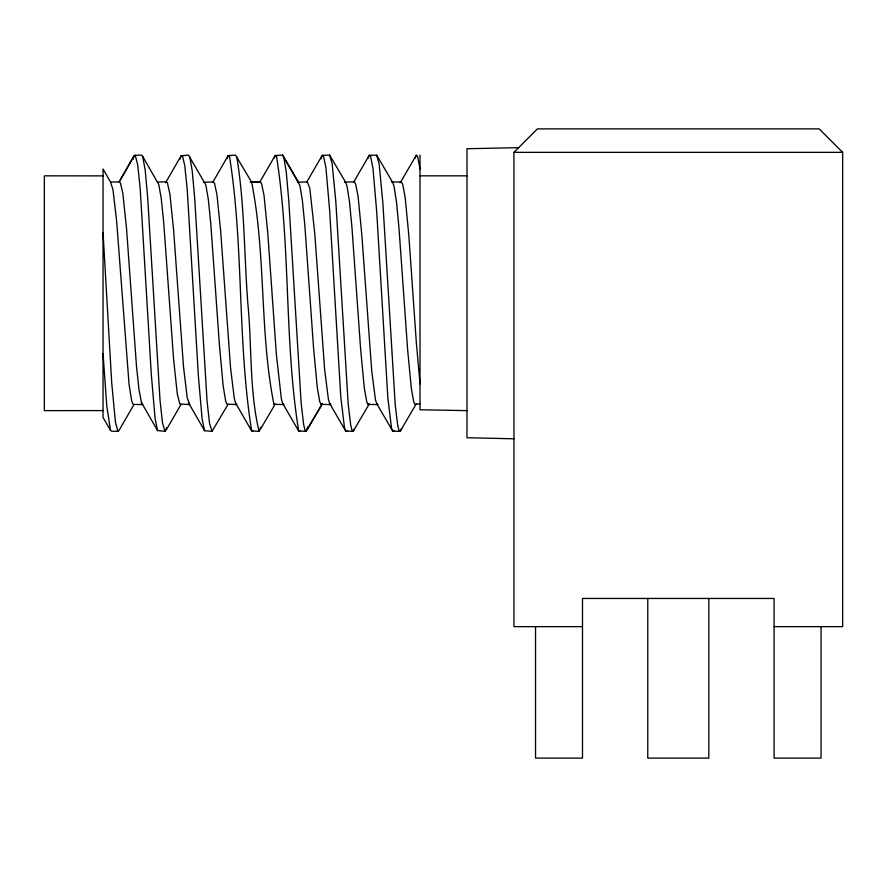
<?xml version="1.0" encoding="UTF-8"?>
<svg xmlns="http://www.w3.org/2000/svg" width="887" height="887" viewBox="0 0 887 887"><rect width="100%" height="100%" fill="white"/><g stroke="black" fill="none" stroke-linecap="round" stroke-linejoin="round"><path stroke-width="1.33" d="M260.301 181.857L250.389 182.267L260.301 181.857L261.532 183.387L264.016 195.351L267.73 232.527L276.389 354.567L281.345 398.773L282.587 403.197L298.675 431.004L306.104 431.37L307.844 426.824M203.345 182.4L213.246 181.868L214.488 183.165L216.96 194.696L220.675 231.385L230.576 368.05L234.29 398.33L235.532 402.975L251.631 430.871L259.059 431.381L260.789 427.224M141.432 402.476L142.674 404.55L134.004 404.472L119.146 430.228L117.904 431.293L111.718 431.259L110.476 430.339L103.047 417.478L103.047 168.985L110.476 181.957L119.146 181.935L120.388 182.789L122.861 193.455L126.575 229.123L136.476 365.998L138.96 389.471L141.432 402.476L157.531 430.539L164.96 431.348L166.811 427.456M133.072 159.427L134.004 156.023L135.245 155.236L141.432 155.136L142.674 156.345L158.762 184.551L161.246 198.4L163.718 222.548L173.619 359.557L177.333 394.194L179.817 403.995L189.718 404.583L187.246 397.875L183.531 367.03L173.619 230.243L169.905 194.076L167.432 182.966L166.191 181.89L157.531 182.023M180.128 159.039L181.059 155.835L188.487 155.103L205.817 184.862L208.29 199.12L210.773 223.613L219.433 345.098L223.147 385.823L225.631 400.924L226.861 404.128L236.774 404.605L235.532 402.975M227.172 158.662L228.103 155.668L235.532 155.081L251.631 182.212C266.167 255.079 259.392 331.383 273.917 404.25L283.818 404.605L282.587 403.197M274.327 157.997L275.158 155.524L282.587 155.081L299.917 185.527L302.389 200.606L304.873 225.775L313.532 347.504L317.258 387.309L319.73 401.589L320.972 404.35L330.873 404.583L329.631 403.408L328.401 399.205L324.686 370.045L314.774 233.669L309.818 188.377L307.345 181.868L297.444 182.157L298.675 182.323L282.587 155.081M320.972 158.84L322.203 155.402L329.631 155.103L345.73 182.456L346.972 185.882L349.445 201.371L351.917 226.861L360.588 348.691L364.302 388.04L366.774 401.889L368.016 404.439L377.917 404.55L376.687 403.596L375.445 399.616L371.731 371.032L361.829 234.833L358.115 196.681L355.632 183.875L354.401 181.89L344.489 182.068L345.73 182.456M368.016 158.451L369.258 155.292L376.687 155.147L392.786 182.611L394.016 186.259L396.5 202.158L398.973 227.959L407.643 349.877L411.357 388.75L413.83 402.188L415.072 404.505L420.017 403.751M415.072 158.086L416.302 155.214L417.544 156.112L420.017 169.04M401.445 428.543L400.214 431.293L392.786 431.215L376.687 403.596M354.401 428.876L353.159 431.337L345.73 431.115L329.631 403.408M119.146 181.935L134.004 156.023L119.246 181.78M165.625 182.689L181.059 155.835M212.68 182.445L228.103 155.668M259.725 182.212L275.158 155.524L276.389 155.58C290.892 246.475 284.04 340.153 298.675 431.004L299.917 430.805M306.78 182.001L322.203 155.402L323.445 155.735L325.917 167.599L329.631 210.197L340.774 396.677L344.489 427.822L345.73 431.115L346.972 430.638M166.191 429.995L181.059 404.394M353.835 181.813L369.258 155.292L370.489 155.912L372.972 168.308L376.687 211.549L387.83 397.786L391.544 428.199L392.786 431.215L394.016 430.461M228.103 404.306L212.004 431.37L204.575 430.716L188.487 402.731M400.214 182.777L416.302 155.214M416.302 403.773L400.214 431.293L398.973 430.25L397.731 425.461L395.258 405.248L382.874 203.056L379.159 164.062L376.687 155.147M260.301 429.485L275.158 404.195L273.917 404.25M320.972 404.35L322.203 404.073L306.104 431.37L304.873 429.774L303.631 424.441L301.159 403.23L288.774 200.506L286.301 172.233L283.818 157.121M307.345 429.186L322.203 404.073M582.493 626.643L513.939 626.643L513.939 152.353L537.422 128.881L819.167 128.881L842.65 152.353L842.65 626.643L774.085 626.643M368.016 404.439L369.258 403.929L353.159 431.337L351.917 430.018L350.687 424.962L348.203 404.239L335.829 201.77L332.115 163.474L329.631 155.103M518.629 147.663L466.983 148.717L466.983 437.746L513.939 438.799M391.544 181.99L401.445 181.935L402.687 184.141L405.159 197.369L408.874 235.997L416.302 342.105L420.017 383.916M513.939 152.353L842.65 152.353M420.017 175.837L466.983 175.837M103.047 410.581L44.35 410.626L44.35 175.837L103.047 175.881M466.983 410.626L420.017 409.772L420.017 155.081M252.873 430.949L251.631 430.871C237.139 339.976 243.992 246.298 229.345 155.447M134.004 404.472L132.762 403.851L131.531 400.192L129.047 384.271L116.674 221.506L112.959 189.552L110.476 181.957M259.059 431.381C249.28 390.313 251.963 346.429 247.916 304.319C244.058 255.234 244.79 205.507 236.774 156.844M212.004 431.37L209.532 423.332L207.059 401.146L194.674 198.023L192.202 170.637L189.718 156.589M164.96 431.348L162.476 422.755L160.004 400.07L147.619 196.803L145.146 169.86L142.674 156.345M117.904 431.293L115.432 422.157L111.718 382.885L103.047 232.704M135.245 155.236L137.718 164.927L140.19 188.565L151.333 374.78L155.048 418.087L157.531 430.539M182.29 155.336L184.773 165.57L187.246 189.685L198.389 376.143L202.103 418.808L204.575 430.716M110.476 430.339L106.762 405.647L103.047 353.758M821.052 626.643L821.052 758.119L774.085 758.119L774.085 598.459L582.493 598.459L582.493 758.119L535.537 758.119L535.537 626.643M708.813 598.392L708.813 758.119L647.776 758.119L647.776 598.392"/></g></svg>
